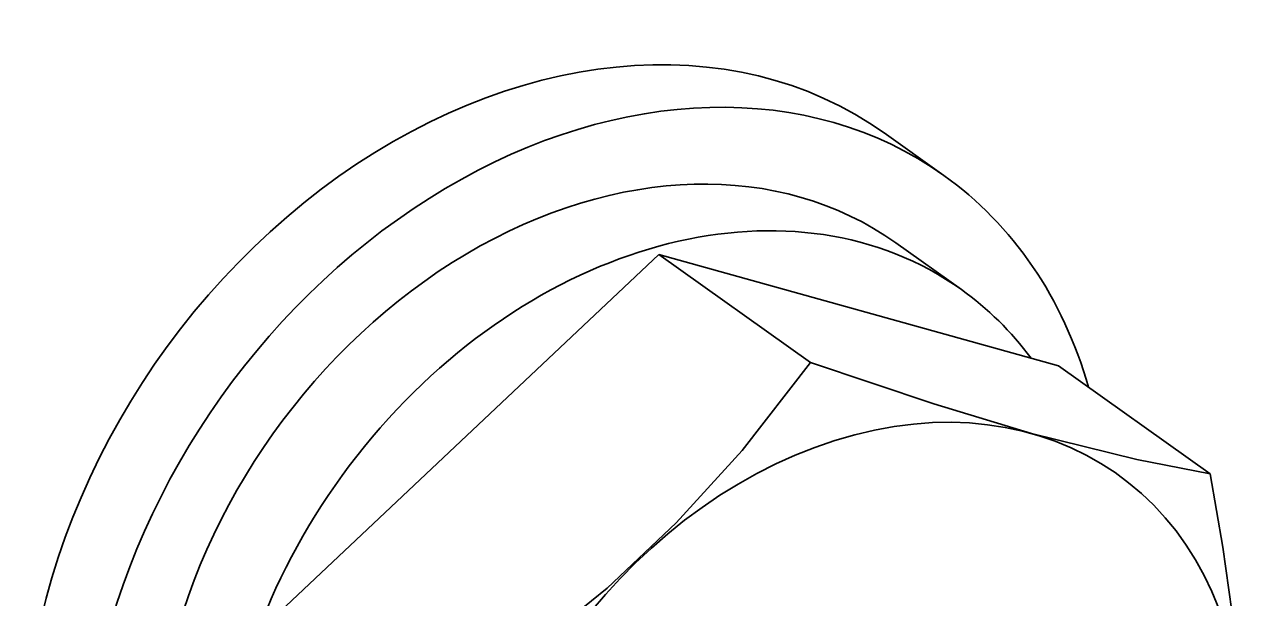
# Model space of a CAD drawing. Header units: millimetres. Extents: x 1333 to 129696, y -57210 to 105899.
# Drawn here: x 57138.4 to 57143.77, y 101199.3 to 101201.81 of the extents above; entities that cross this region are included whole.
import ezdxf

# ---------------------------------------------------------------- set-up
doc = ezdxf.new("R2010")
doc.units = ezdxf.units.MM
doc.header["$LTSCALE"] = 0.5

msp = doc.modelspace()

# ---------------------------------------------------------------- linework, layer by layer
at = {"color": 7, "lineweight": 35, "ltscale": 0.032068}
msp.add_line((57142.4265, 101201.1502), (57142.1653, 101201.3362), dxfattribs=at)
at = {"color": 7, "lineweight": 35, "ltscale": 0.035274}
msp.add_line((57142.5036, 101200.6503), (57142.2162, 101200.8549), dxfattribs=at)
at = {"color": 7, "lineweight": 35, "ltscale": 0.227896}
msp.add_line((57141.1797, 101200.8039), (57139.5211, 101199.241), dxfattribs=at)
at = {"color": 7, "lineweight": 35, "ltscale": 0.181534}
msp.add_line((57142.9283, 101200.316), (57141.1797, 101200.8039), dxfattribs=at)
at = {"color": 7, "lineweight": 35, "ltscale": 0.081517}
msp.add_line((57141.1797, 101200.8039), (57141.8438, 101200.3312), dxfattribs=at)
at = {"color": 7, "lineweight": 35, "ltscale": 0.081512}
msp.add_line((57143.5923, 101199.8432), (57142.9283, 101200.316), dxfattribs=at)
at = {"color": 7, "lineweight": 35}
for points in [[(57140.1851, 101198.7683), (57140.6095, 101199.0653), (57140.9534, 101199.3434), (57141.2556, 101199.6282), (57141.5436, 101199.9455), (57141.8438, 101200.3312)], [(57141.8438, 101200.3312), (57142.3837, 101200.1493), (57142.8114, 101200.0207), (57143.2726, 101199.9055), (57143.5923, 101199.8432)], [(57143.5923, 101199.8432), (57143.6486, 101199.5224), (57143.6885, 101199.2425), (57143.7308, 101198.7496)]]:
    msp.add_lwpolyline(points, dxfattribs=at)
for centre, major_axis, start_param, end_param in [((57140.6427, 101199.1979), (1.5225, 2.1384), 6.283138, 8.647675), ((57140.9039, 101199.0119), (1.5225, 2.1384), 6.283138, 9.424731), ((57140.9039, 101199.0119), (1.3122, 1.8431), 6.283138, 9.424731), ((57141.1913, 101198.8073), (1.3122, 1.8431), 6.283138, 9.211683), ((57140.9039, 101199.0119), (1.5225, 2.1384), 5.732133, 6.283138), ((57141.1913, 101198.8073), (1.3122, 1.8431), 6.036945, 6.283138), ((57142.0271, 101198.2121), (1.16, 1.6292), 2.36449, 8.647675)]:
    msp.add_ellipse(centre, major_axis=major_axis, ratio=0.767269, start_param=start_param, end_param=end_param, dxfattribs=at)

doc.saveas('drawing.dxf')
